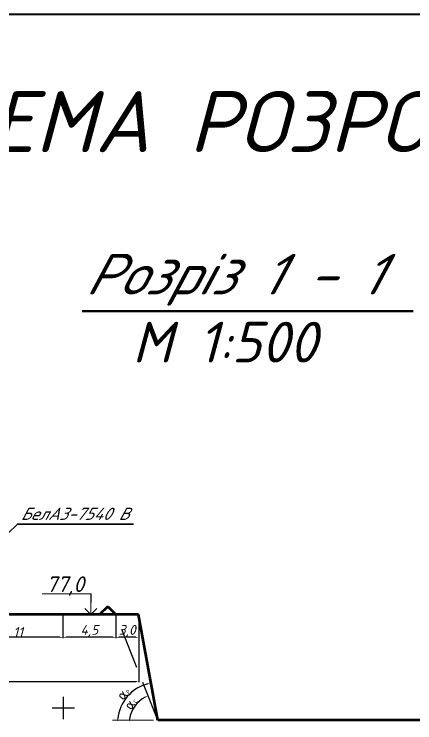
# Paper-space layout 'Layout1 (2)' of a CAD drawing. Header units: millimetres. Extents: x 18 to 680, y 9 to 831.
# Drawn here: x 266.6 to 365.1, y 657.1 to 831.3 of the extents above; entities that cross this region are included whole.
import ezdxf

# ---------------------------------------------------------------- set-up
doc = ezdxf.new("R2010")
doc.units = ezdxf.units.MM
doc.header["$LTSCALE"] = 2
doc.header["$PDMODE"] = 32
doc.header["$PDSIZE"] = 0.3
doc.linetypes.add('gost5', pattern=[7, 5, -2, 0])
doc.layers.add('вдб', color=7, linetype='Continuous', lineweight=40)
doc.styles.add('стиль2', font='', dxfattribs={"oblique": 15, "height": 4})
doc.styles.get('стиль2').set_extended_font_data('GOST type A')
doc.dimstyles.new('ISO-25', dxfattribs={"dimtxt": 2.5, "dimasz": 2.5, "dimexe": 1.25, "dimexo": 0.625, "dimtad": 1, "dimtxsty": 'Standard', "dimcen": 2.5, "dimadec": 0, "dimazin": 0, "dimtfac": 1, "dimtmove": 0, "dimatfit": 3, "dimfxl": 1, "dimarcsym": 0})

# ---------------------------------------------------------------- blocks, each defined once
blk = doc.blocks.new('*D250')
at = {"color": 0, "lineweight": -2, "transparency": 16777216}
for p, q in [((278.63, 683.38), (278.63, 677.96)), ((256.63, 681.1), (256.63, 677.96)), ((277.88, 678.14), (257.38, 678.14))]:
    blk.add_line(p, q, dxfattribs=at)
at = {"color": 0, "transparency": 16777216}
for points in [[(257.38, 678.27), (257.38, 678.02), (256.63, 678.14)], [(277.88, 678.27), (277.88, 678.02), (278.63, 678.14)]]:
    blk.add_solid(points, dxfattribs=at)
at = {"layer": 'Defpoints', "color": 0, "transparency": 16777216}
for p in [(278.63, 683.48), (256.63, 681.2), (256.63, 678.14)]:
    blk.add_point(p, dxfattribs=at)
at = {"color": 0, "transparency": 16777216, "insert": (267.63, 679.44), "char_height": 2.4, "attachment_point": 5}
blk.add_mtext('{\\fISOCPEUR|b0|i1|c0|p34;11}', dxfattribs=at)
blk = doc.blocks.new('*D252')
at = {"color": 0, "lineweight": -2, "transparency": 16777216}
for p, q in [((170.9, 683.63), (170.9, 667.07)), ((297.26, 683.38), (297.26, 667.07)), ((171.65, 667.26), (296.51, 667.26))]:
    blk.add_line(p, q, dxfattribs=at)
at = {"color": 0, "transparency": 16777216}
for points in [[(171.65, 667.39), (171.65, 667.14), (170.9, 667.26)], [(296.51, 667.39), (296.51, 667.14), (297.26, 667.26)]]:
    blk.add_solid(points, dxfattribs=at)
at = {"layer": 'Defpoints', "color": 0, "transparency": 16777216}
for p in [(170.9, 683.73), (297.26, 683.48), (297.26, 667.26)]:
    blk.add_point(p, dxfattribs=at)
at = {"color": 0, "transparency": 16777216, "insert": (234.08, 668.55), "char_height": 2.4, "attachment_point": 5}
blk.add_mtext('{\\fISOCPEUR|b0|i1|c0|p34;6\\fISOCPEUR|b0|i1|c204|p34;6}', dxfattribs=at)
blk = doc.blocks.new('*D253')
at = {"color": 0, "lineweight": -2, "transparency": 16777216}
for p, q in [((291.63, 683.38), (291.63, 677.96)), ((297.26, 683.38), (297.26, 677.96)), ((296.51, 678.14), (292.38, 678.14))]:
    blk.add_line(p, q, dxfattribs=at)
at = {"color": 0, "transparency": 16777216}
for points in [[(292.38, 678.27), (292.38, 678.02), (291.63, 678.14)], [(296.51, 678.27), (296.51, 678.02), (297.26, 678.14)]]:
    blk.add_solid(points, dxfattribs=at)
at = {"layer": 'Defpoints', "color": 0, "transparency": 16777216}
for p in [(291.63, 683.48), (297.26, 683.48), (291.63, 678.14)]:
    blk.add_point(p, dxfattribs=at)
at = {"color": 0, "transparency": 16777216, "insert": (294.44, 679.68), "char_height": 2.4, "attachment_point": 5}
blk.add_mtext('{\\fISOCPEUR|b0|i1|c204|p34;3,0}', dxfattribs=at)
blk = doc.blocks.new('*D256')
at = {"color": 0, "lineweight": -2, "transparency": 16777216}
blk.add_arc((301.97, 657.11), 9.91, 104.3352, 174.3725, dxfattribs=at)
at = {"color": 0, "transparency": 16777216}
for points in [[(299.49, 666.84), (299.54, 666.59), (300.25, 666.87)], [(292.23, 658.07), (291.98, 658.09), (292.06, 657.33)]]:
    blk.add_solid(points, dxfattribs=at)
at = {"layer": 'Defpoints', "color": 0, "transparency": 16777216}
for p in [(296.68, 687.11), (296.11, 665.11), (290.69, 657.36), (301.97, 657.11), (301.97, 657.11)]:
    blk.add_point(p, dxfattribs=at)
at = {"color": 0, "transparency": 16777216, "insert": (293.47, 664.41), "char_height": 2.4, "attachment_point": 5, "rotation": 49.3539}
blk.add_mtext('{\\fISOCPEUR|b0|i0|c204|p34;α\\H0.4063x;Р}', dxfattribs=at)
blk = doc.blocks.new('*D257')
at = {"color": 0, "lineweight": -2, "transparency": 16777216}
blk.add_arc((301.97, 657.11), 7.01, 116.1313, 172.5641, dxfattribs=at)
at = {"color": 0, "transparency": 16777216}
for points in [[(298.83, 663.52), (298.93, 663.29), (299.57, 663.7)], [(295.14, 658.01), (294.89, 658.03), (294.96, 657.27)]]:
    blk.add_solid(points, dxfattribs=at)
at = {"layer": 'Defpoints', "color": 0, "transparency": 16777216}
for p in [(291.05, 687.11), (297.2, 662.25), (290.8, 657.36), (301.97, 657.11), (301.97, 657.11)]:
    blk.add_point(p, dxfattribs=at)
at = {"color": 0, "transparency": 16777216, "insert": (295.22, 661.95), "char_height": 2.4, "attachment_point": 5, "rotation": 54.3477}
blk.add_mtext('{\\fISOCPEUR|b0|i0|c204|p34;α\\fISOCPEUR|b0|i0|c0|p34;\\H0.4x;C}', dxfattribs=at)
blk = doc.blocks.new('*D258')
at = {"color": 0, "lineweight": -2, "transparency": 16777216}
for p, q in [((278.63, 683.38), (278.63, 677.96)), ((291.63, 683.38), (291.63, 677.96)), ((290.88, 678.14), (279.38, 678.14))]:
    blk.add_line(p, q, dxfattribs=at)
at = {"color": 0, "transparency": 16777216}
for points in [[(279.38, 678.27), (279.38, 678.02), (278.63, 678.14)], [(290.88, 678.27), (290.88, 678.02), (291.63, 678.14)]]:
    blk.add_solid(points, dxfattribs=at)
at = {"layer": 'Defpoints', "color": 0, "transparency": 16777216}
for p in [(278.63, 683.48), (291.63, 683.48), (278.63, 678.14)]:
    blk.add_point(p, dxfattribs=at)
at = {"color": 0, "transparency": 16777216, "insert": (285.13, 679.68), "char_height": 2.4, "attachment_point": 5}
blk.add_mtext('{\\fISOCPEUR|b0|i1|c204|p34;4\\fISOCPEUR|b0|i1|c0|p34;,5}', dxfattribs=at)
blk = doc.blocks.new('_Open90')
at = {"color": 0, "linetype": 'ByBlock', "lineweight": -2}
for p, q in [((0, 0), (-1, 0)), ((-0.5, 0.5), (0, 0)), ((0, 0), (-0.5, -0.5))]:
    blk.add_line(p, q, dxfattribs=at)

psp = doc.layouts.new('Layout1 (2)')

# ---------------------------------------------------------------- linework, layer by layer
at = {"color": 0, "lineweight": 50}
psp.add_line((283.3811, 758.281), (364.7774, 758.281), dxfattribs=at)
at = {"color": 0, "lineweight": 20}
for p, q in [((260.9725, 699.7673), (267.4906, 705.9302)), ((300.8838, 657.7275), (290.8311, 657.7315))]:
    psp.add_line(p, q, dxfattribs=at)
at = {"color": 0, "linetype": 'Continuous', "lineweight": 35}
psp.add_line((267.4906, 705.9302), (295.9663, 705.9302), dxfattribs=at)
at = {"lineweight": 20}
for p, q in [((285.5007, 688.8449), (273.5098, 688.8449)), ((285.5007, 683.7274), (285.5007, 688.8449))]:
    psp.add_line(p, q, dxfattribs=at)
psp.add_line((285.5007, 688.8449), (285.5007, 686.7274))
at = {"color": 0, "lineweight": 60}
for p, q in [((289.6296, 685.7274), (287.6296, 683.7274)), ((289.6296, 685.7274), (291.6296, 683.7274)), ((297.2148, 683.7274), (170.8957, 683.7274)), ((301.9412, 657.7274), (297.2148, 683.7274)), ((428.2603, 657.7275), (301.9412, 657.7274))]:
    psp.add_line(p, q, dxfattribs=at)
at = {"color": 0, "linetype": 'gost5'}
psp.add_line((301.9412, 657.7274), (291.6296, 683.7274), dxfattribs=at)
at = {"color": 0}
for p, q in [((278.7358, 658.0383), (278.7358, 663.5152)), ((275.9974, 660.7768), (281.4743, 660.7768))]:
    psp.add_line(p, q, dxfattribs=at)
at = {"layer": 'вдб'}
psp.add_line((17.5807, 831.3157), (585.4921, 831.3157), dxfattribs=at)

# ---------------------------------------------------------------- block references
at = {"lineweight": 20, "xscale": 3, "yscale": 3, "zscale": 3, "rotation": 270}
psp.add_blockref('_Open90', (285.5007, 683.7274), dxfattribs=at)

# ---------------------------------------------------------------- texts
at = {"color": 0, "lineweight": 20, "insert": (216.86, 812.4005), "char_height": 15, "width": 298.835402, "attachment_point": 1}
psp.add_mtext('{\\fISOCPEUR|b0|i1|c204|p34;СИСТЕМА\\fISOCPEUR|b0|i1|c0|p34; \\fISOCPEUR|b0|i1|c204|p34;РОЗРОБКИ\\fTahoma|b0|i0|c204|p32;\\P              }', dxfattribs=at)
at = {"color": 0, "lineweight": 30, "attachment_point": 1, "style": 'стиль2'}
for s, insert, char_height, width in [('{\\fISOCPEUR|b0|i1|c204|p34;Розріз \\fISOCPEUR|b0|i1|c0|p34;1 - 1}', (283.9985, 772.3917), 10, 679.055), ('{\\fISOCPEUR|b0|i1|c204|p34;БелАЗ\\fISOCPEUR|b0|i1|c0|p34;-75\\fISOCPEUR|b0|i1|c204|p34;40 В}', (268.2284, 709.9928), 3, 59.923176)]:
    psp.add_mtext(s, dxfattribs=dict(at, insert=insert, char_height=char_height, width=width))
at = {"color": 0, "lineweight": 30, "insert": (295.6389, 755.6944), "char_height": 10, "width": 657.420537, "attachment_point": 1}
psp.add_mtext('{\\fISOCPEUR|b0|i1|c204|p34;М 1:500}', dxfattribs=at)
at = {"color": 0, "insert": (274.5305, 693.1127), "char_height": 3.84, "width": 12.706736, "attachment_point": 1}
psp.add_mtext('{\\fISOCPEUR|b0|i1|c204|p34;77,\\fISOCPEUR|b0|i1|c0|p34;0}', dxfattribs=at)

# ---------------------------------------------------------------- dimensions: what is measured, and where the dimension line sits
at = {"color": 0}
for base, line1, line2, text, picture, middle in [((296.1107, 665.1064), ((301.9713, 657.1094), (290.6939, 657.3638)), ((301.9713, 657.1094), (296.6815, 687.1094)), '{\\fISOCPEUR|b0|i0|c204|p34;α\\H0.4063x;Р}', '*D256', (293.467, 664.4103)), ((297.1983, 662.246), ((301.9713, 657.1094), (290.8026, 657.3637)), ((301.9713, 657.1094), (291.0522, 687.1094)), '{\\fISOCPEUR|b0|i0|c204|p34;α\\fISOCPEUR|b0|i0|c0|p34;\\H0.4x;C}', '*D257', (295.2224, 661.9505))]:
    dim = psp.add_angular_dim_2l(base=base, line1=line1, line2=line2, text=text, dimstyle='ISO-25', override={"dimscale": 0.15, "dimtxt": 16, "dimasz": 5, "dimlfac": 2}, dxfattribs=at)
    dim.commit()
    dim.dimension.update_dxf_attribs({"geometry": picture, "text_midpoint": middle})
for base, p1, p2, text, picture, middle in [((297.2589, 667.26), (170.8957, 683.7274), (297.2589, 683.4776), '{\\fISOCPEUR|b0|i1|c0|p34;6\\fISOCPEUR|b0|i1|c204|p34;6}', '*D252', (234.0773, 667.26)), ((291.6296, 678.144), (297.2589, 683.4776), (291.6296, 683.4776), '{\\fISOCPEUR|b0|i1|c204|p34;3,0}', '*D253', (294.4442, 678.144))]:
    dim = psp.add_linear_dim(base=base, p1=p1, p2=p2, text=text, dimstyle='ISO-25', override={"dimscale": 0.15, "dimtxt": 16, "dimasz": 5, "dimlfac": 2}, dxfattribs=at)
    dim.commit()
    dim.dimension.update_dxf_attribs({"geometry": picture, "text_midpoint": middle, "dimtype": 160})
for base, p1, p2, text, picture, middle in [((256.6296, 678.144), (278.6296, 683.4776), (256.6296, 681.1968), '{\\fISOCPEUR|b0|i1|c0|p34;11}', '*D250', (267.6296, 679.4377)), ((278.6296, 678.144), (291.6296, 683.4776), (278.6296, 683.4776), '{\\fISOCPEUR|b0|i1|c204|p34;4\\fISOCPEUR|b0|i1|c0|p34;,5}', '*D258', (285.1296, 679.6777))]:
    dim = psp.add_linear_dim(base=base, p1=p1, p2=p2, text=text, dimstyle='ISO-25', override={"dimscale": 0.15, "dimtxt": 16, "dimasz": 5, "dimlfac": 2}, dxfattribs=at)
    dim.commit()
    dim.dimension.update_dxf_attribs({"geometry": picture, "text_midpoint": middle})

doc.saveas('drawing.dxf')
